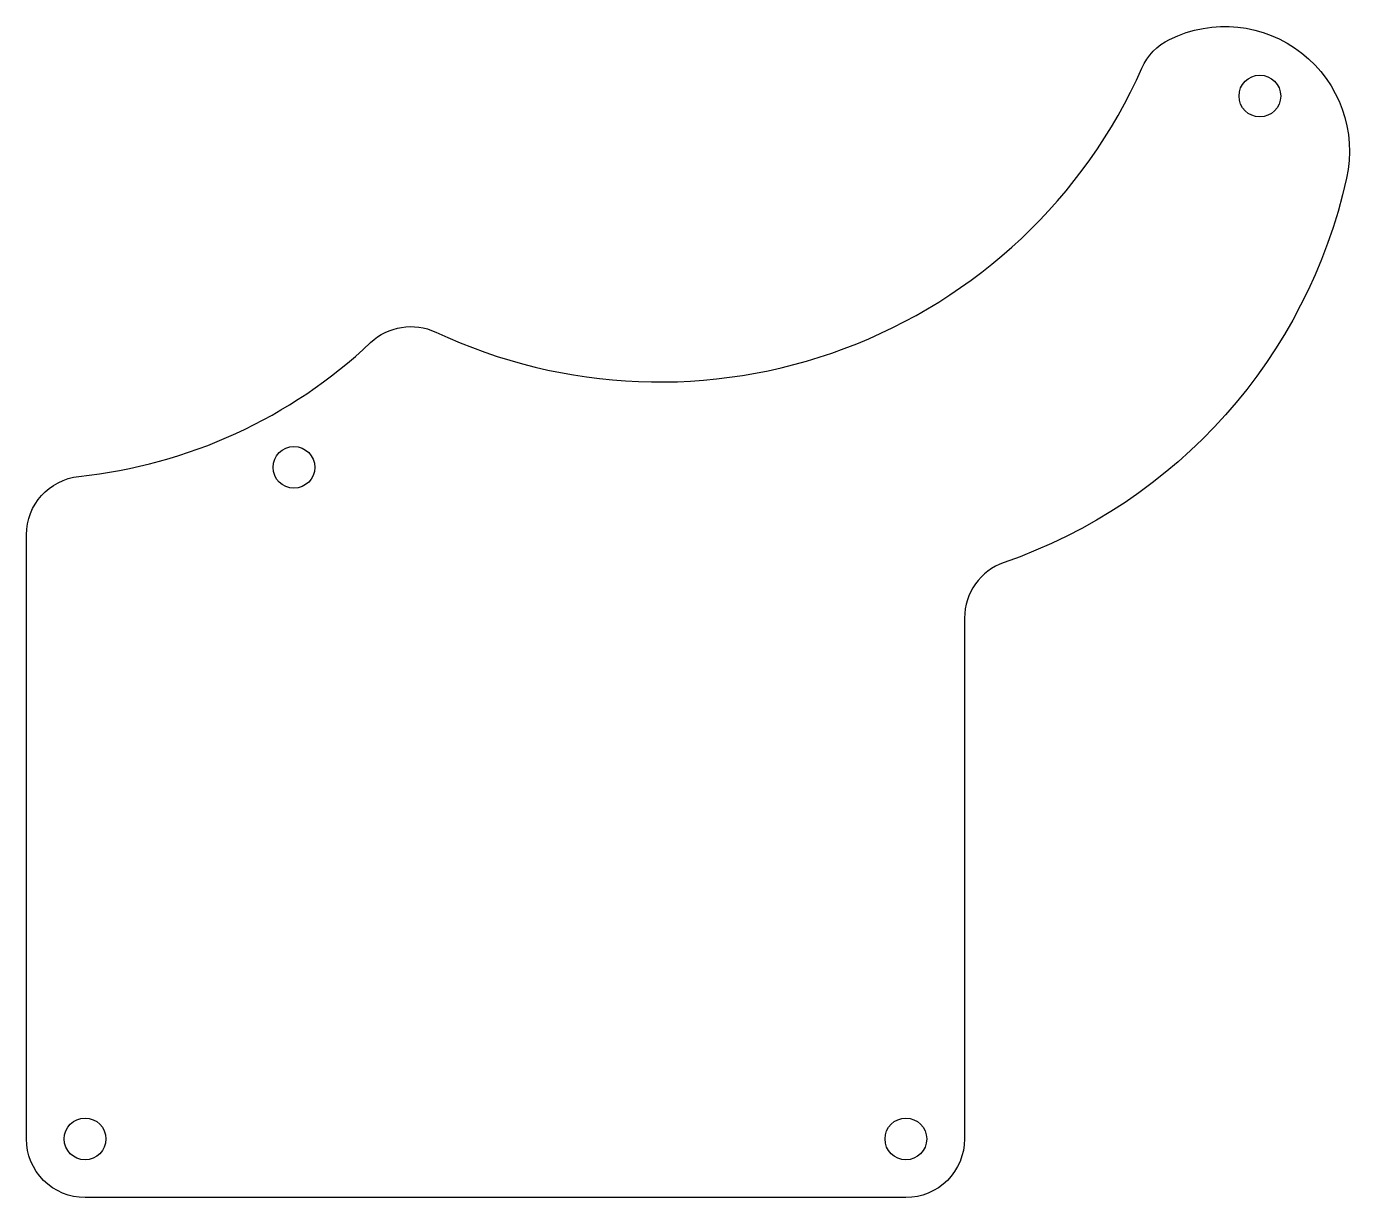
# Model space of a CAD drawing. Header units: millimetres. Extents: x -66 to 77, y -52 to 74.
import ezdxf

# ---------------------------------------------------------------- set-up
doc = ezdxf.new("R2010")
doc.units = ezdxf.units.MM
doc.layers.get('0').update_dxf_attribs({"linetype": 'CONTINUOUS'})

msp = doc.modelspace()

# ---------------------------------------------------------------- linework, layer by layer
msp.add_lwpolyline([(76.61, 57.95, -0.260472), (39.51, 16.33, 0.319694), (35.23, 10.32), (35.23, -46.09, -0.414214), (28.88, -52.44), (-60.02, -52.44, -0.414214), (-66.37, -46.09), (-66.37, 19.33, -0.383833), (-60.68, 25.65, 0.16426), (-29.09, 40.15, -0.30775), (-22.04, 41.28, 0.42031), (54.45, 69.87, -0.175511), (57.45, 72.99, -0.629635)], format="xyb", close=True)
for centre in [(67.22, 66.85), (-37.4, 26.64), (-60.02, -46.09), (28.88, -46.09)]:
    msp.add_circle(centre, 2.26)

doc.saveas('drawing.dxf')
